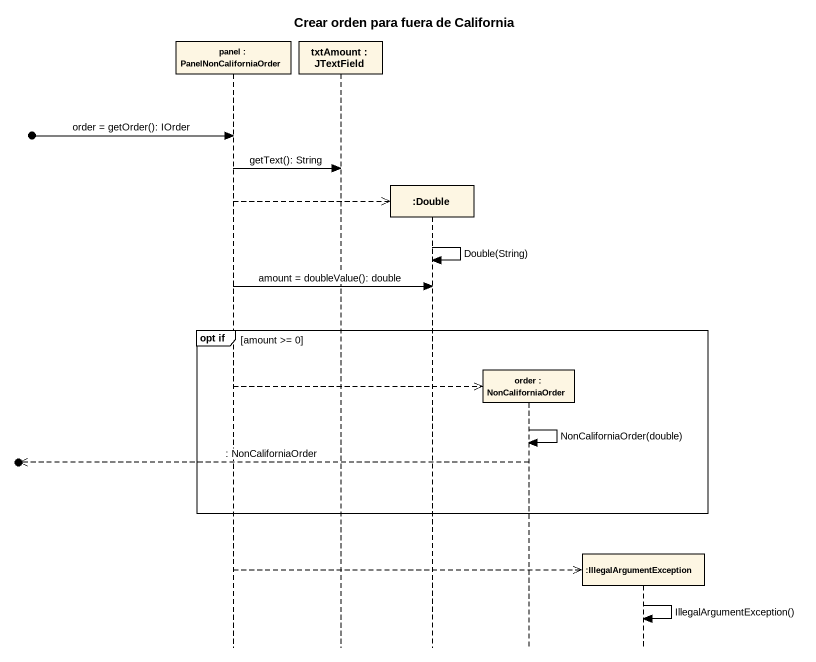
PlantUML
@startuml
title Crear orden para fuera de California
hide footbox
participant "panel : PanelNonCaliforniaOrder" as panel
participant "txtAmount : JTextField" as txtAmount
participant ":Double" as Double
participant "order : NonCaliforniaOrder" as order
participant ":IllegalArgumentException" as IllegalArgumentException

[o-> panel : order = getOrder(): IOrder
panel -> txtAmount : getText(): String
panel -->> Double **
Double -> Double : Double(String)
panel -> Double : amount = doubleValue(): double
group opt if [amount >= 0]
  panel -->> order **
  order -> order : NonCaliforniaOrder(double)
  [o<<-- order : : NonCaliforniaOrder
end
panel -->> IllegalArgumentException **
IllegalArgumentException -> IllegalArgumentException : IllegalArgumentException()
@enduml
